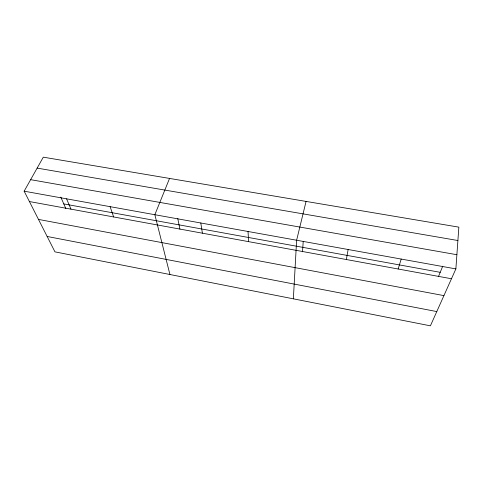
<?xml version="1.0" encoding="UTF-8"?>
<svg xmlns="http://www.w3.org/2000/svg" width="483" height="483" viewBox="0 0 483 483"><rect width="100%" height="100%" fill="white"/><g stroke="black" fill="none" stroke-linecap="round" stroke-linejoin="round"><path stroke-width="0.72" d="M293.362 298.832L296.628 240.238L306.065 201.417M302.497 251.794L303.233 241.349M455.874 268.904L458.85 227.149L43.301 157.168L24.15 191.19L54.959 251.86L430.407 325.832L455.874 268.904L24.15 191.19M346.365 259.528L348.134 249.512M398.149 269.001L401.198 259.063M169.551 178.426L154.844 214.718L169.931 274.513M438.498 276.469L442.724 266.224M37.149 168.102L457.896 240.522M30.634 179.664L456.882 254.716M63.78 203.911L440.206 272.321M29.409 201.544L451.466 278.757M38.477 219.409L443.919 295.62M47.141 236.471L436.783 311.571M60.81 197.124L65.821 208.571M66.563 198.827L70.977 209.145M110.112 206.664L113.638 216.952M177.714 218.304L179.936 229.165M200.801 222.989L202.395 233.186M248.045 231.496L248.594 241.639"/></g></svg>
